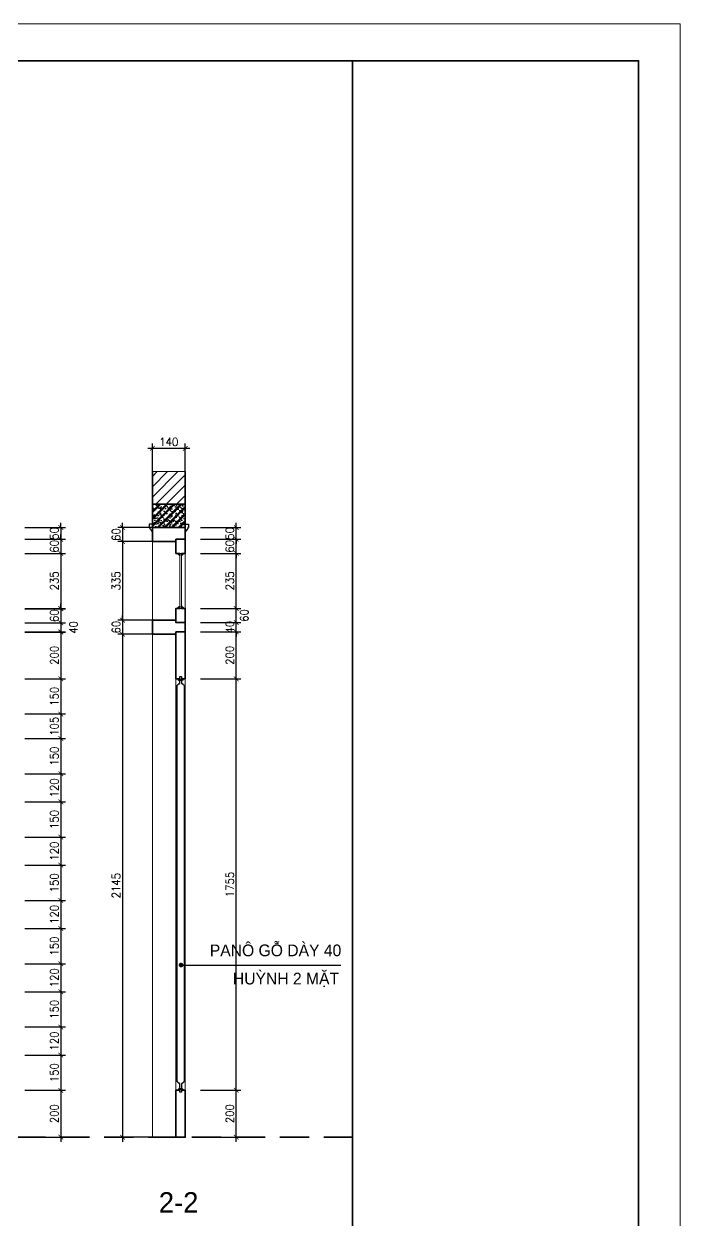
# Model space of a CAD drawing. Header units: millimetres. Extents: x -529782 to -142003, y -492574 to -273331.
# Drawn here: x -214028 to -211228, y -427389 to -422287 of the extents above; entities that cross this region are included whole.
import ezdxf
from ezdxf.enums import TextEntityAlignment as Align

# ---------------------------------------------------------------- set-up
doc = ezdxf.new("R2010")
doc.units = ezdxf.units.MM
doc.header["$LTSCALE"] = 500
doc.header["$MEASUREMENT"] = 0
doc.header["$PDMODE"] = 3
doc.linetypes.add('HIDDEN', pattern=[0.375, 0.25, -0.125])
doc.layers.get('0').update_dxf_attribs({"linetype": 'CONTINUOUS', "lineweight": 13})
doc.layers.get('Defpoints').update_dxf_attribs({"color": 255, "linetype": 'CONTINUOUS', "lineweight": 13})
for name, color, linetype, lineweight in [('1.cat 30', 30, 'CONTINUOUS', 35), ('2.thay 145', 145, 'CONTINUOUS', 18), ('3.manh 08', 8, 'CONTINUOUS', 9), ('9.text \xad white', 7, 'CONTINUOUS', 15), ('CA.dim 08', 251, 'CONTINUOUS', 13), ('cat', 4, 'CONTINUOUS', 35)]:
    doc.layers.add(name, color=color, linetype=linetype, lineweight=lineweight)
for name, color, linetype in [('catgo', 4, 'CONTINUOUS'), ('HACH', 250, 'CONTINUOUS'), ('HATCH', 150, 'CONTINUOUS')]:
    doc.layers.add(name, color=color, linetype=linetype)
doc.styles.add('CA.JSC1', font='')
doc.styles.get("Standard").update_dxf_attribs({"font": 'txt.shx', "width": 0.9})
doc.styles.get('CA.JSC1').set_extended_font_data('.VnAvantH')
doc.dimstyles.new('CA 20', dxfattribs={"dimscale": 0, "dimtxt": 35, "dimasz": 20, "dimexe": 20, "dimexo": 0, "dimgap": 10, "dimtad": 1, "dimdec": 0, "dimzin": 0, "dimdsep": 46, "dimtxsty": 'Standard', "dimblk": 'ARCHTICK', "dimcen": 0.09, "dimdle": 20, "dimclrd": 256, "dimclre": 256, "dimclrt": 7, "dimadec": 0, "dimazin": 0, "dimtfac": 1, "dimtdec": 0, "dimtix": 1, "dimtmove": 2, "dimatfit": 3, "dimldrblk": 'DOT', "dimfxl": 1, "dimtolj": 1, "dimtzin": 0, "dimarcsym": 0})

# ---------------------------------------------------------------- blocks, each defined once
blk = doc.blocks.new('khung co loan')
at = {"layer": '1.cat 30'}
blk.add_lwpolyline([(1158.3, -14553.5), (1158.3, -303.5), (20658.3, -303.5), (20658.3, -14553.5)], close=True, dxfattribs=at)
blk.add_lwpolyline([(18298.1, -303.5), (18298.1, -14553.5)], dxfattribs=at)
at = {"layer": '3.manh 08'}
blk.add_lwpolyline([(0, -14850), (21000, -14850), (21000, 0), (0, 0)], close=True, dxfattribs=at)
blk = doc.blocks.new('_ArchTick')
at = {"color": 1, "linetype": 'ByBlock', "const_width": 0.15}
blk.add_lwpolyline([(-0.5, -0.5), (0.5, 0.5)], dxfattribs=at)
blk = doc.blocks.new('*D1264')
at = {"layer": 'CA.dim 08', "lineweight": -2, "transparency": 16777216}
for p, q in [((-214023.1, -424435), (-213850.3, -424435)), ((-213870.3, -424435), (-213870.3, -424415)), ((-213870.3, -424435), (-213870.3, -424485)), ((-214023.1, -424485), (-213850.3, -424485)), ((-213870.3, -424485), (-213870.3, -424505))]:
    blk.add_line(p, q, dxfattribs=at)
at = {"layer": 'Defpoints', "color": 0, "transparency": 16777216}
for p in [(-214023.1, -424435), (-214023.1, -424485), (-213870.3, -424485)]:
    blk.add_point(p, dxfattribs=at)
at = {"layer": 'CA.dim 08', "lineweight": -2, "transparency": 16777216, "xscale": 20, "yscale": 20, "zscale": 20}
for p, rotation in [((-213870.3, -424435), 270), ((-213870.3, -424485), 90)]:
    blk.add_blockref('_ArchTick', p, dxfattribs=dict(at, rotation=rotation))
at = {"layer": 'CA.dim 08', "color": 7, "transparency": 16777216, "insert": (-213897.8, -424460), "char_height": 35, "attachment_point": 5, "rotation": 90}
blk.add_mtext('\\A1;50', dxfattribs=at)
blk = doc.blocks.new('_DOT')
at = {"color": 1, "linetype": 'ByBlock'}
blk.add_line((-0.5, 0), (-1, 0), dxfattribs=at)
at = {"color": 1, "linetype": 'ByBlock', "const_width": 0.5}
blk.add_lwpolyline([(-0.25, 0, 1), (0.25, 0, 1)], format="xyb", close=True, dxfattribs=at)
blk = doc.blocks.new('*D1265')
at = {"layer": 'CA.dim 08', "lineweight": -2, "transparency": 16777216}
for p, q in [((-214023.1, -424485), (-213850.3, -424485)), ((-213870.3, -424485), (-213870.3, -424465)), ((-213870.3, -424485), (-213870.3, -424545)), ((-214023.1, -424545), (-213850.3, -424545)), ((-213870.3, -424545), (-213870.3, -424565))]:
    blk.add_line(p, q, dxfattribs=at)
at = {"layer": 'Defpoints', "color": 0, "transparency": 16777216}
for p in [(-214023.1, -424485), (-214023.1, -424545), (-213870.3, -424545)]:
    blk.add_point(p, dxfattribs=at)
at = {"layer": 'CA.dim 08', "lineweight": -2, "transparency": 16777216, "xscale": 20, "yscale": 20, "zscale": 20}
for p, rotation in [((-213870.3, -424485), 270), ((-213870.3, -424545), 90)]:
    blk.add_blockref('_ArchTick', p, dxfattribs=dict(at, rotation=rotation))
at = {"layer": 'CA.dim 08', "color": 7, "transparency": 16777216, "insert": (-213897.8, -424515), "char_height": 35, "attachment_point": 5, "rotation": 90}
blk.add_mtext('\\A1;60', dxfattribs=at)
blk = doc.blocks.new('*D1266')
at = {"layer": 'CA.dim 08', "lineweight": -2, "transparency": 16777216}
for p, q in [((-214023.1, -424545), (-213850.3, -424545)), ((-213870.3, -424525), (-213870.3, -424800)), ((-214023.1, -424780), (-213850.3, -424780))]:
    blk.add_line(p, q, dxfattribs=at)
at = {"layer": 'Defpoints', "color": 0, "transparency": 16777216}
for p in [(-214023.1, -424545), (-214023.1, -424780), (-213870.3, -424780)]:
    blk.add_point(p, dxfattribs=at)
at = {"layer": 'CA.dim 08', "lineweight": -2, "transparency": 16777216, "xscale": 20, "yscale": 20, "zscale": 20}
for p, rotation in [((-213870.3, -424545), 90), ((-213870.3, -424780), 270)]:
    blk.add_blockref('_ArchTick', p, dxfattribs=dict(at, rotation=rotation))
at = {"layer": 'CA.dim 08', "color": 7, "transparency": 16777216, "insert": (-213897.8, -424662.5), "char_height": 35, "attachment_point": 5, "rotation": 90}
blk.add_mtext('\\A1;235', dxfattribs=at)
blk = doc.blocks.new('*D1267')
at = {"layer": 'CA.dim 08', "lineweight": -2, "transparency": 16777216}
for p, q in [((-214023.1, -424781), (-213850.3, -424781)), ((-213870.3, -424781), (-213870.3, -424761)), ((-213870.3, -424781), (-213870.3, -424841)), ((-214023.1, -424841), (-213850.3, -424841)), ((-213870.3, -424841), (-213870.3, -424861))]:
    blk.add_line(p, q, dxfattribs=at)
at = {"layer": 'Defpoints', "color": 0, "transparency": 16777216}
for p in [(-214023.1, -424781), (-214023.1, -424841), (-213870.3, -424841)]:
    blk.add_point(p, dxfattribs=at)
at = {"layer": 'CA.dim 08', "lineweight": -2, "transparency": 16777216, "xscale": 20, "yscale": 20, "zscale": 20}
for p, rotation in [((-213870.3, -424781), 270), ((-213870.3, -424841), 90)]:
    blk.add_blockref('_ArchTick', p, dxfattribs=dict(at, rotation=rotation))
at = {"layer": 'CA.dim 08', "color": 7, "transparency": 16777216, "insert": (-213897.8, -424811), "char_height": 35, "attachment_point": 5, "rotation": 90}
blk.add_mtext('\\A1;60', dxfattribs=at)
blk = doc.blocks.new('*D1268')
at = {"layer": 'CA.dim 08', "lineweight": -2, "transparency": 16777216}
for p, q in [((-214023.1, -424841), (-213850.3, -424841)), ((-213870.3, -424821), (-213870.3, -424901)), ((-214023.1, -424881), (-213850.3, -424881))]:
    blk.add_line(p, q, dxfattribs=at)
at = {"layer": 'Defpoints', "color": 0, "transparency": 16777216}
for p in [(-214023.1, -424841), (-214023.1, -424881), (-213870.3, -424881)]:
    blk.add_point(p, dxfattribs=at)
at = {"layer": 'CA.dim 08', "lineweight": -2, "transparency": 16777216, "xscale": 20, "yscale": 20, "zscale": 20}
for p, rotation in [((-213870.3, -424841), 90), ((-213870.3, -424881), 270)]:
    blk.add_blockref('_ArchTick', p, dxfattribs=dict(at, rotation=rotation))
at = {"layer": 'CA.dim 08', "color": 7, "transparency": 16777216, "insert": (-213815.9, -424861), "char_height": 35, "attachment_point": 5, "rotation": 90}
blk.add_mtext('\\A1;40', dxfattribs=at)
blk = doc.blocks.new('*D1269')
at = {"layer": 'CA.dim 08', "lineweight": -2, "transparency": 16777216}
for p, q in [((-214023.1, -424880), (-213850.3, -424880)), ((-213870.3, -424860), (-213870.3, -425100)), ((-214023.1, -425080), (-213850.3, -425080))]:
    blk.add_line(p, q, dxfattribs=at)
at = {"layer": 'Defpoints', "color": 0, "transparency": 16777216}
for p in [(-214023.1, -424880), (-214023.1, -425080), (-213870.3, -425080)]:
    blk.add_point(p, dxfattribs=at)
at = {"layer": 'CA.dim 08', "lineweight": -2, "transparency": 16777216, "xscale": 20, "yscale": 20, "zscale": 20}
for p, rotation in [((-213870.3, -424880), 90), ((-213870.3, -425080), 270)]:
    blk.add_blockref('_ArchTick', p, dxfattribs=dict(at, rotation=rotation))
at = {"layer": 'CA.dim 08', "color": 7, "transparency": 16777216, "insert": (-213897.8, -424980), "char_height": 35, "attachment_point": 5, "rotation": 90}
blk.add_mtext('\\A1;200', dxfattribs=at)
blk = doc.blocks.new('*D1270')
at = {"layer": 'CA.dim 08', "lineweight": -2, "transparency": 16777216}
for p, q in [((-214023.1, -425080), (-213850.3, -425080)), ((-213870.3, -425060), (-213870.3, -425250)), ((-214023.1, -425230), (-213850.3, -425230))]:
    blk.add_line(p, q, dxfattribs=at)
at = {"layer": 'Defpoints', "color": 0, "transparency": 16777216}
for p in [(-214023.1, -425080), (-214023.1, -425230), (-213870.3, -425230)]:
    blk.add_point(p, dxfattribs=at)
at = {"layer": 'CA.dim 08', "lineweight": -2, "transparency": 16777216, "xscale": 20, "yscale": 20, "zscale": 20}
for p, rotation in [((-213870.3, -425080), 90), ((-213870.3, -425230), 270)]:
    blk.add_blockref('_ArchTick', p, dxfattribs=dict(at, rotation=rotation))
at = {"layer": 'CA.dim 08', "color": 7, "transparency": 16777216, "insert": (-213897.8, -425155), "char_height": 35, "attachment_point": 5, "rotation": 90}
blk.add_mtext('\\A1;150', dxfattribs=at)
blk = doc.blocks.new('*D1271')
at = {"layer": 'CA.dim 08', "lineweight": -2, "transparency": 16777216}
for p, q in [((-214023.1, -425230), (-213850.3, -425230)), ((-213870.3, -425210), (-213870.3, -425355)), ((-214023.1, -425335), (-213850.3, -425335))]:
    blk.add_line(p, q, dxfattribs=at)
at = {"layer": 'Defpoints', "color": 0, "transparency": 16777216}
for p in [(-214023.1, -425230), (-214023.1, -425335), (-213870.3, -425335)]:
    blk.add_point(p, dxfattribs=at)
at = {"layer": 'CA.dim 08', "lineweight": -2, "transparency": 16777216, "xscale": 20, "yscale": 20, "zscale": 20}
for p, rotation in [((-213870.3, -425230), 90), ((-213870.3, -425335), 270)]:
    blk.add_blockref('_ArchTick', p, dxfattribs=dict(at, rotation=rotation))
at = {"layer": 'CA.dim 08', "color": 7, "transparency": 16777216, "insert": (-213897.8, -425282.5), "char_height": 35, "attachment_point": 5, "rotation": 90}
blk.add_mtext('\\A1;105', dxfattribs=at)
blk = doc.blocks.new('*D1272')
at = {"layer": 'CA.dim 08', "lineweight": -2, "transparency": 16777216}
for p, q in [((-214023.1, -425335), (-213850.3, -425335)), ((-213870.3, -425315), (-213870.3, -425505)), ((-214023.1, -425485), (-213850.3, -425485))]:
    blk.add_line(p, q, dxfattribs=at)
at = {"layer": 'Defpoints', "color": 0, "transparency": 16777216}
for p in [(-214023.1, -425335), (-214023.1, -425485), (-213870.3, -425485)]:
    blk.add_point(p, dxfattribs=at)
at = {"layer": 'CA.dim 08', "lineweight": -2, "transparency": 16777216, "xscale": 20, "yscale": 20, "zscale": 20}
for p, rotation in [((-213870.3, -425335), 90), ((-213870.3, -425485), 270)]:
    blk.add_blockref('_ArchTick', p, dxfattribs=dict(at, rotation=rotation))
at = {"layer": 'CA.dim 08', "color": 7, "transparency": 16777216, "insert": (-213897.8, -425410), "char_height": 35, "attachment_point": 5, "rotation": 90}
blk.add_mtext('\\A1;150', dxfattribs=at)
blk = doc.blocks.new('*D1273')
at = {"layer": 'CA.dim 08', "lineweight": -2, "transparency": 16777216}
for p, q in [((-214023.1, -425485), (-213850.3, -425485)), ((-213870.3, -425465), (-213870.3, -425625)), ((-214023.1, -425605), (-213850.3, -425605))]:
    blk.add_line(p, q, dxfattribs=at)
at = {"layer": 'Defpoints', "color": 0, "transparency": 16777216}
for p in [(-214023.1, -425485), (-214023.1, -425605), (-213870.3, -425605)]:
    blk.add_point(p, dxfattribs=at)
at = {"layer": 'CA.dim 08', "lineweight": -2, "transparency": 16777216, "xscale": 20, "yscale": 20, "zscale": 20}
for p, rotation in [((-213870.3, -425485), 90), ((-213870.3, -425605), 270)]:
    blk.add_blockref('_ArchTick', p, dxfattribs=dict(at, rotation=rotation))
at = {"layer": 'CA.dim 08', "color": 7, "transparency": 16777216, "insert": (-213897.8, -425545), "char_height": 35, "attachment_point": 5, "rotation": 90}
blk.add_mtext('\\A1;120', dxfattribs=at)
blk = doc.blocks.new('*D1274')
at = {"layer": 'CA.dim 08', "lineweight": -2, "transparency": 16777216}
for p, q in [((-214023.1, -425605), (-213850.3, -425605)), ((-213870.3, -425585), (-213870.3, -425775)), ((-214023.1, -425755), (-213850.3, -425755))]:
    blk.add_line(p, q, dxfattribs=at)
at = {"layer": 'Defpoints', "color": 0, "transparency": 16777216}
for p in [(-214023.1, -425605), (-214023.1, -425755), (-213870.3, -425755)]:
    blk.add_point(p, dxfattribs=at)
at = {"layer": 'CA.dim 08', "lineweight": -2, "transparency": 16777216, "xscale": 20, "yscale": 20, "zscale": 20}
for p, rotation in [((-213870.3, -425605), 90), ((-213870.3, -425755), 270)]:
    blk.add_blockref('_ArchTick', p, dxfattribs=dict(at, rotation=rotation))
at = {"layer": 'CA.dim 08', "color": 7, "transparency": 16777216, "insert": (-213897.8, -425680), "char_height": 35, "attachment_point": 5, "rotation": 90}
blk.add_mtext('\\A1;150', dxfattribs=at)
blk = doc.blocks.new('*D1275')
at = {"layer": 'CA.dim 08', "lineweight": -2, "transparency": 16777216}
for p, q in [((-214023.1, -425755), (-213850.3, -425755)), ((-213870.3, -425735), (-213870.3, -425895)), ((-214023.1, -425875), (-213850.3, -425875))]:
    blk.add_line(p, q, dxfattribs=at)
at = {"layer": 'Defpoints', "color": 0, "transparency": 16777216}
for p in [(-214023.1, -425755), (-214023.1, -425875), (-213870.3, -425875)]:
    blk.add_point(p, dxfattribs=at)
at = {"layer": 'CA.dim 08', "lineweight": -2, "transparency": 16777216, "xscale": 20, "yscale": 20, "zscale": 20}
for p, rotation in [((-213870.3, -425755), 90), ((-213870.3, -425875), 270)]:
    blk.add_blockref('_ArchTick', p, dxfattribs=dict(at, rotation=rotation))
at = {"layer": 'CA.dim 08', "color": 7, "transparency": 16777216, "insert": (-213897.8, -425815), "char_height": 35, "attachment_point": 5, "rotation": 90}
blk.add_mtext('\\A1;120', dxfattribs=at)
blk = doc.blocks.new('*D1276')
at = {"layer": 'CA.dim 08', "lineweight": -2, "transparency": 16777216}
for p, q in [((-213870.3, -425855), (-213870.3, -426045)), ((-214023.1, -425875), (-213850.3, -425875)), ((-214023.1, -426025), (-213850.3, -426025))]:
    blk.add_line(p, q, dxfattribs=at)
at = {"layer": 'Defpoints', "color": 0, "transparency": 16777216}
for p in [(-214023.1, -425875), (-214023.1, -426025), (-213870.3, -426025)]:
    blk.add_point(p, dxfattribs=at)
at = {"layer": 'CA.dim 08', "lineweight": -2, "transparency": 16777216, "xscale": 20, "yscale": 20, "zscale": 20}
for p, rotation in [((-213870.3, -425875), 90), ((-213870.3, -426025), 270)]:
    blk.add_blockref('_ArchTick', p, dxfattribs=dict(at, rotation=rotation))
at = {"layer": 'CA.dim 08', "color": 7, "transparency": 16777216, "insert": (-213897.8, -425950), "char_height": 35, "attachment_point": 5, "rotation": 90}
blk.add_mtext('\\A1;150', dxfattribs=at)
blk = doc.blocks.new('*D1277')
at = {"layer": 'CA.dim 08', "lineweight": -2, "transparency": 16777216}
for p, q in [((-213870.3, -426005), (-213870.3, -426165)), ((-214023.1, -426025), (-213850.3, -426025)), ((-214023.1, -426145), (-213850.3, -426145))]:
    blk.add_line(p, q, dxfattribs=at)
at = {"layer": 'Defpoints', "color": 0, "transparency": 16777216}
for p in [(-214023.1, -426025), (-214023.1, -426145), (-213870.3, -426145)]:
    blk.add_point(p, dxfattribs=at)
at = {"layer": 'CA.dim 08', "lineweight": -2, "transparency": 16777216, "xscale": 20, "yscale": 20, "zscale": 20}
for p, rotation in [((-213870.3, -426025), 90), ((-213870.3, -426145), 270)]:
    blk.add_blockref('_ArchTick', p, dxfattribs=dict(at, rotation=rotation))
at = {"layer": 'CA.dim 08', "color": 7, "transparency": 16777216, "insert": (-213897.8, -426085), "char_height": 35, "attachment_point": 5, "rotation": 90}
blk.add_mtext('\\A1;120', dxfattribs=at)
blk = doc.blocks.new('*D1278')
at = {"layer": 'CA.dim 08', "lineweight": -2, "transparency": 16777216}
for p, q in [((-213870.3, -426125), (-213870.3, -426315)), ((-214023.1, -426145), (-213850.3, -426145)), ((-214023.1, -426295), (-213850.3, -426295))]:
    blk.add_line(p, q, dxfattribs=at)
at = {"layer": 'Defpoints', "color": 0, "transparency": 16777216}
for p in [(-214023.1, -426145), (-214023.1, -426295), (-213870.3, -426295)]:
    blk.add_point(p, dxfattribs=at)
at = {"layer": 'CA.dim 08', "lineweight": -2, "transparency": 16777216, "xscale": 20, "yscale": 20, "zscale": 20}
for p, rotation in [((-213870.3, -426145), 90), ((-213870.3, -426295), 270)]:
    blk.add_blockref('_ArchTick', p, dxfattribs=dict(at, rotation=rotation))
at = {"layer": 'CA.dim 08', "color": 7, "transparency": 16777216, "insert": (-213897.8, -426220), "char_height": 35, "attachment_point": 5, "rotation": 90}
blk.add_mtext('\\A1;150', dxfattribs=at)
blk = doc.blocks.new('*D1279')
at = {"layer": 'CA.dim 08', "lineweight": -2, "transparency": 16777216}
for p, q in [((-213870.3, -426275), (-213870.3, -426435)), ((-214023.1, -426295), (-213850.3, -426295)), ((-214023.1, -426415), (-213850.3, -426415))]:
    blk.add_line(p, q, dxfattribs=at)
at = {"layer": 'Defpoints', "color": 0, "transparency": 16777216}
for p in [(-214023.1, -426295), (-214023.1, -426415), (-213870.3, -426415)]:
    blk.add_point(p, dxfattribs=at)
at = {"layer": 'CA.dim 08', "lineweight": -2, "transparency": 16777216, "xscale": 20, "yscale": 20, "zscale": 20}
for p, rotation in [((-213870.3, -426295), 90), ((-213870.3, -426415), 270)]:
    blk.add_blockref('_ArchTick', p, dxfattribs=dict(at, rotation=rotation))
at = {"layer": 'CA.dim 08', "color": 7, "transparency": 16777216, "insert": (-213897.8, -426355), "char_height": 35, "attachment_point": 5, "rotation": 90}
blk.add_mtext('\\A1;120', dxfattribs=at)
blk = doc.blocks.new('*D1280')
at = {"layer": 'CA.dim 08', "lineweight": -2, "transparency": 16777216}
for p, q in [((-214023.1, -426415), (-213850.3, -426415)), ((-213870.3, -426395), (-213870.3, -426585)), ((-214023.1, -426565), (-213850.3, -426565))]:
    blk.add_line(p, q, dxfattribs=at)
at = {"layer": 'Defpoints', "color": 0, "transparency": 16777216}
for p in [(-214023.1, -426415), (-214023.1, -426565), (-213870.3, -426565)]:
    blk.add_point(p, dxfattribs=at)
at = {"layer": 'CA.dim 08', "lineweight": -2, "transparency": 16777216, "xscale": 20, "yscale": 20, "zscale": 20}
for p, rotation in [((-213870.3, -426415), 90), ((-213870.3, -426565), 270)]:
    blk.add_blockref('_ArchTick', p, dxfattribs=dict(at, rotation=rotation))
at = {"layer": 'CA.dim 08', "color": 7, "transparency": 16777216, "insert": (-213897.8, -426490), "char_height": 35, "attachment_point": 5, "rotation": 90}
blk.add_mtext('\\A1;150', dxfattribs=at)
blk = doc.blocks.new('*D1281')
at = {"layer": 'CA.dim 08', "lineweight": -2, "transparency": 16777216}
for p, q in [((-214023.1, -426565), (-213850.3, -426565)), ((-213870.3, -426545), (-213870.3, -426705)), ((-214023.1, -426685), (-213850.3, -426685))]:
    blk.add_line(p, q, dxfattribs=at)
at = {"layer": 'Defpoints', "color": 0, "transparency": 16777216}
for p in [(-214023.1, -426565), (-214023.1, -426685), (-213870.3, -426685)]:
    blk.add_point(p, dxfattribs=at)
at = {"layer": 'CA.dim 08', "lineweight": -2, "transparency": 16777216, "xscale": 20, "yscale": 20, "zscale": 20}
for p, rotation in [((-213870.3, -426565), 90), ((-213870.3, -426685), 270)]:
    blk.add_blockref('_ArchTick', p, dxfattribs=dict(at, rotation=rotation))
at = {"layer": 'CA.dim 08', "color": 7, "transparency": 16777216, "insert": (-213897.8, -426625), "char_height": 35, "attachment_point": 5, "rotation": 90}
blk.add_mtext('\\A1;120', dxfattribs=at)
blk = doc.blocks.new('*D1282')
at = {"layer": 'CA.dim 08', "lineweight": -2, "transparency": 16777216}
for p, q in [((-214023.1, -426685), (-213850.3, -426685)), ((-213870.3, -426665), (-213870.3, -426855)), ((-214023.1, -426835), (-213850.3, -426835))]:
    blk.add_line(p, q, dxfattribs=at)
at = {"layer": 'Defpoints', "color": 0, "transparency": 16777216}
for p in [(-214023.1, -426685), (-214023.1, -426835), (-213870.3, -426835)]:
    blk.add_point(p, dxfattribs=at)
at = {"layer": 'CA.dim 08', "lineweight": -2, "transparency": 16777216, "xscale": 20, "yscale": 20, "zscale": 20}
for p, rotation in [((-213870.3, -426685), 90), ((-213870.3, -426835), 270)]:
    blk.add_blockref('_ArchTick', p, dxfattribs=dict(at, rotation=rotation))
at = {"layer": 'CA.dim 08', "color": 7, "transparency": 16777216, "insert": (-213897.8, -426760), "char_height": 35, "attachment_point": 5, "rotation": 90}
blk.add_mtext('\\A1;150', dxfattribs=at)
blk = doc.blocks.new('*D1283')
at = {"layer": 'CA.dim 08', "lineweight": -2, "transparency": 16777216}
for p, q in [((-214023.1, -426835), (-213850.3, -426835)), ((-213870.3, -426815), (-213870.3, -427055)), ((-214023.1, -427035), (-213850.3, -427035))]:
    blk.add_line(p, q, dxfattribs=at)
at = {"layer": 'Defpoints', "color": 0, "transparency": 16777216}
for p in [(-214023.1, -426835), (-214023.1, -427035), (-213870.3, -427035)]:
    blk.add_point(p, dxfattribs=at)
at = {"layer": 'CA.dim 08', "lineweight": -2, "transparency": 16777216, "xscale": 20, "yscale": 20, "zscale": 20}
for p, rotation in [((-213870.3, -426835), 90), ((-213870.3, -427035), 270)]:
    blk.add_blockref('_ArchTick', p, dxfattribs=dict(at, rotation=rotation))
at = {"layer": 'CA.dim 08', "color": 7, "transparency": 16777216, "insert": (-213897.8, -426935), "char_height": 35, "attachment_point": 5, "rotation": 90}
blk.add_mtext('\\A1;200', dxfattribs=at)
blk = doc.blocks.new('*D1290')
at = {"layer": 'CA.dim 08', "lineweight": -2, "transparency": 16777216}
for p, q in [((-213436.2, -424435), (-213626.7, -424435)), ((-213606.7, -424435), (-213606.7, -424415)), ((-213606.7, -424435), (-213606.7, -424495)), ((-213436.2, -424495), (-213626.7, -424495)), ((-213606.7, -424495), (-213606.7, -424515))]:
    blk.add_line(p, q, dxfattribs=at)
at = {"layer": 'Defpoints', "color": 0, "transparency": 16777216}
for p in [(-213436.2, -424435), (-213606.7, -424495), (-213436.2, -424495)]:
    blk.add_point(p, dxfattribs=at)
at = {"layer": 'CA.dim 08', "lineweight": -2, "transparency": 16777216, "xscale": 20, "yscale": 20, "zscale": 20}
for p, rotation in [((-213606.7, -424435), 270), ((-213606.7, -424495), 90)]:
    blk.add_blockref('_ArchTick', p, dxfattribs=dict(at, rotation=rotation))
at = {"layer": 'CA.dim 08', "color": 7, "transparency": 16777216, "insert": (-213634.2, -424465), "char_height": 35, "attachment_point": 5, "rotation": 90}
blk.add_mtext('\\A1;60', dxfattribs=at)
blk = doc.blocks.new('*D1291')
at = {"layer": 'CA.dim 08', "lineweight": -2, "transparency": 16777216}
for p, q in [((-213606.7, -424475), (-213606.7, -424850)), ((-213436.2, -424495), (-213626.7, -424495)), ((-213429, -424830), (-213626.7, -424830))]:
    blk.add_line(p, q, dxfattribs=at)
at = {"layer": 'Defpoints', "color": 0, "transparency": 16777216}
for p in [(-213436.2, -424495), (-213606.7, -424830), (-213429, -424830)]:
    blk.add_point(p, dxfattribs=at)
at = {"layer": 'CA.dim 08', "lineweight": -2, "transparency": 16777216, "xscale": 20, "yscale": 20, "zscale": 20}
for p, rotation in [((-213606.7, -424495), 90), ((-213606.7, -424830), 270)]:
    blk.add_blockref('_ArchTick', p, dxfattribs=dict(at, rotation=rotation))
at = {"layer": 'CA.dim 08', "color": 7, "transparency": 16777216, "insert": (-213634.2, -424662.5), "char_height": 35, "attachment_point": 5, "rotation": 90}
blk.add_mtext('\\A1;335', dxfattribs=at)
blk = doc.blocks.new('*D1292')
at = {"layer": 'CA.dim 08', "lineweight": -2, "transparency": 16777216}
for p, q in [((-213429, -424830), (-213626.7, -424830)), ((-213606.7, -424830), (-213606.7, -424810)), ((-213606.7, -424830), (-213606.7, -424890)), ((-213429, -424890), (-213626.7, -424890)), ((-213606.7, -424890), (-213606.7, -424910))]:
    blk.add_line(p, q, dxfattribs=at)
at = {"layer": 'Defpoints', "color": 0, "transparency": 16777216}
for p in [(-213429, -424830), (-213606.7, -424890), (-213429, -424890)]:
    blk.add_point(p, dxfattribs=at)
at = {"layer": 'CA.dim 08', "lineweight": -2, "transparency": 16777216, "xscale": 20, "yscale": 20, "zscale": 20}
for p, rotation in [((-213606.7, -424830), 270), ((-213606.7, -424890), 90)]:
    blk.add_blockref('_ArchTick', p, dxfattribs=dict(at, rotation=rotation))
at = {"layer": 'CA.dim 08', "color": 7, "transparency": 16777216, "insert": (-213634.2, -424860), "char_height": 35, "attachment_point": 5, "rotation": 90}
blk.add_mtext('\\A1;60', dxfattribs=at)
blk = doc.blocks.new('*D1293')
at = {"layer": 'CA.dim 08', "lineweight": -2, "transparency": 16777216}
for p, q in [((-213429, -424890), (-213626.7, -424890)), ((-213606.7, -424870), (-213606.7, -427055)), ((-213429, -427035), (-213626.7, -427035))]:
    blk.add_line(p, q, dxfattribs=at)
at = {"layer": 'Defpoints', "color": 0, "transparency": 16777216}
for p in [(-213429, -424890), (-213606.7, -427035), (-213429, -427035)]:
    blk.add_point(p, dxfattribs=at)
at = {"layer": 'CA.dim 08', "lineweight": -2, "transparency": 16777216, "xscale": 20, "yscale": 20, "zscale": 20}
for p, rotation in [((-213606.7, -424890), 90), ((-213606.7, -427035), 270)]:
    blk.add_blockref('_ArchTick', p, dxfattribs=dict(at, rotation=rotation))
at = {"layer": 'CA.dim 08', "color": 7, "transparency": 16777216, "insert": (-213634.2, -425962.5), "char_height": 35, "attachment_point": 5, "rotation": 90}
blk.add_mtext('\\A1;2145', dxfattribs=at)
blk = doc.blocks.new('*D1294')
at = {"layer": 'CA.dim 08', "lineweight": -2, "transparency": 16777216}
for p, q in [((-213274.4, -426835), (-213101.6, -426835)), ((-213121.6, -427055), (-213121.6, -426815)), ((-213274.4, -427035), (-213101.6, -427035))]:
    blk.add_line(p, q, dxfattribs=at)
at = {"layer": 'Defpoints', "color": 0, "transparency": 16777216}
for p in [(-213274.4, -426835), (-213121.6, -426835), (-213274.4, -427035)]:
    blk.add_point(p, dxfattribs=at)
at = {"layer": 'CA.dim 08', "lineweight": -2, "transparency": 16777216, "xscale": 20, "yscale": 20, "zscale": 20}
for p, rotation in [((-213121.6, -426835), 90), ((-213121.6, -427035), 270)]:
    blk.add_blockref('_ArchTick', p, dxfattribs=dict(at, rotation=rotation))
at = {"layer": 'CA.dim 08', "color": 7, "transparency": 16777216, "insert": (-213149.1, -426935), "char_height": 35, "attachment_point": 5, "rotation": 90}
blk.add_mtext('\\A1;200', dxfattribs=at)
blk = doc.blocks.new('*D1295')
at = {"layer": 'CA.dim 08', "lineweight": -2, "transparency": 16777216}
for p, q in [((-213274.4, -425080), (-213101.6, -425080)), ((-213121.6, -426855), (-213121.6, -425060)), ((-213274.4, -426835), (-213101.6, -426835))]:
    blk.add_line(p, q, dxfattribs=at)
at = {"layer": 'Defpoints', "color": 0, "transparency": 16777216}
for p in [(-213274.4, -425080), (-213121.6, -425080), (-213274.4, -426835)]:
    blk.add_point(p, dxfattribs=at)
at = {"layer": 'CA.dim 08', "lineweight": -2, "transparency": 16777216, "xscale": 20, "yscale": 20, "zscale": 20}
for p, rotation in [((-213121.6, -425080), 90), ((-213121.6, -426835), 270)]:
    blk.add_blockref('_ArchTick', p, dxfattribs=dict(at, rotation=rotation))
at = {"layer": 'CA.dim 08', "color": 7, "transparency": 16777216, "insert": (-213149.1, -425957.5), "char_height": 35, "attachment_point": 5, "rotation": 90}
blk.add_mtext('\\A1;1755', dxfattribs=at)
blk = doc.blocks.new('*D1296')
at = {"layer": 'CA.dim 08', "lineweight": -2, "transparency": 16777216}
for p, q in [((-213274.4, -424880), (-213101.6, -424880)), ((-213121.6, -425100), (-213121.6, -424860)), ((-213274.4, -425080), (-213101.6, -425080))]:
    blk.add_line(p, q, dxfattribs=at)
at = {"layer": 'Defpoints', "color": 0, "transparency": 16777216}
for p in [(-213274.4, -424880), (-213121.6, -424880), (-213274.4, -425080)]:
    blk.add_point(p, dxfattribs=at)
at = {"layer": 'CA.dim 08', "lineweight": -2, "transparency": 16777216, "xscale": 20, "yscale": 20, "zscale": 20}
for p, rotation in [((-213121.6, -424880), 90), ((-213121.6, -425080), 270)]:
    blk.add_blockref('_ArchTick', p, dxfattribs=dict(at, rotation=rotation))
at = {"layer": 'CA.dim 08', "color": 7, "transparency": 16777216, "insert": (-213149.1, -424980), "char_height": 35, "attachment_point": 5, "rotation": 90}
blk.add_mtext('\\A1;200', dxfattribs=at)
blk = doc.blocks.new('*D1297')
at = {"layer": 'CA.dim 08', "lineweight": -2, "transparency": 16777216}
for p, q in [((-213274.4, -424840), (-213101.6, -424840)), ((-213121.6, -424840), (-213121.6, -424820)), ((-213121.6, -424880), (-213121.6, -424840)), ((-213274.4, -424880), (-213101.6, -424880)), ((-213121.6, -424880), (-213121.6, -424900))]:
    blk.add_line(p, q, dxfattribs=at)
at = {"layer": 'Defpoints', "color": 0, "transparency": 16777216}
for p in [(-213274.4, -424840), (-213121.6, -424840), (-213274.4, -424880)]:
    blk.add_point(p, dxfattribs=at)
at = {"layer": 'CA.dim 08', "lineweight": -2, "transparency": 16777216, "xscale": 20, "yscale": 20, "zscale": 20}
for p, rotation in [((-213121.6, -424840), 270), ((-213121.6, -424880), 90)]:
    blk.add_blockref('_ArchTick', p, dxfattribs=dict(at, rotation=rotation))
at = {"layer": 'CA.dim 08', "color": 7, "transparency": 16777216, "insert": (-213149.1, -424860), "char_height": 35, "attachment_point": 5, "rotation": 90}
blk.add_mtext('\\A1;40', dxfattribs=at)
blk = doc.blocks.new('*D1298')
at = {"layer": 'CA.dim 08', "lineweight": -2, "transparency": 16777216}
for p, q in [((-213274.4, -424780), (-213101.6, -424780)), ((-213121.6, -424860), (-213121.6, -424760)), ((-213274.4, -424840), (-213101.6, -424840))]:
    blk.add_line(p, q, dxfattribs=at)
at = {"layer": 'Defpoints', "color": 0, "transparency": 16777216}
for p in [(-213274.4, -424780), (-213121.6, -424780), (-213274.4, -424840)]:
    blk.add_point(p, dxfattribs=at)
at = {"layer": 'CA.dim 08', "lineweight": -2, "transparency": 16777216, "xscale": 20, "yscale": 20, "zscale": 20}
for p, rotation in [((-213121.6, -424780), 90), ((-213121.6, -424840), 270)]:
    blk.add_blockref('_ArchTick', p, dxfattribs=dict(at, rotation=rotation))
at = {"layer": 'CA.dim 08', "color": 7, "transparency": 16777216, "insert": (-213087.2, -424810), "char_height": 35, "attachment_point": 5, "rotation": 90}
blk.add_mtext('\\A1;60', dxfattribs=at)
blk = doc.blocks.new('*D1299')
at = {"layer": 'CA.dim 08', "lineweight": -2, "transparency": 16777216}
for p, q in [((-213274.4, -424545), (-213101.6, -424545)), ((-213121.6, -424800), (-213121.6, -424525)), ((-213274.4, -424780), (-213101.6, -424780))]:
    blk.add_line(p, q, dxfattribs=at)
at = {"layer": 'Defpoints', "color": 0, "transparency": 16777216}
for p in [(-213274.4, -424545), (-213121.6, -424545), (-213274.4, -424780)]:
    blk.add_point(p, dxfattribs=at)
at = {"layer": 'CA.dim 08', "lineweight": -2, "transparency": 16777216, "xscale": 20, "yscale": 20, "zscale": 20}
for p, rotation in [((-213121.6, -424545), 90), ((-213121.6, -424780), 270)]:
    blk.add_blockref('_ArchTick', p, dxfattribs=dict(at, rotation=rotation))
at = {"layer": 'CA.dim 08', "color": 7, "transparency": 16777216, "insert": (-213149.1, -424662.5), "char_height": 35, "attachment_point": 5, "rotation": 90}
blk.add_mtext('\\A1;235', dxfattribs=at)
blk = doc.blocks.new('*D1300')
at = {"layer": 'CA.dim 08', "lineweight": -2, "transparency": 16777216}
for p, q in [((-213274.4, -424485), (-213101.6, -424485)), ((-213121.6, -424485), (-213121.6, -424465)), ((-213121.6, -424545), (-213121.6, -424485)), ((-213274.4, -424545), (-213101.6, -424545)), ((-213121.6, -424545), (-213121.6, -424565))]:
    blk.add_line(p, q, dxfattribs=at)
at = {"layer": 'Defpoints', "color": 0, "transparency": 16777216}
for p in [(-213274.4, -424485), (-213121.6, -424485), (-213274.4, -424545)]:
    blk.add_point(p, dxfattribs=at)
at = {"layer": 'CA.dim 08', "lineweight": -2, "transparency": 16777216, "xscale": 20, "yscale": 20, "zscale": 20}
for p, rotation in [((-213121.6, -424485), 270), ((-213121.6, -424545), 90)]:
    blk.add_blockref('_ArchTick', p, dxfattribs=dict(at, rotation=rotation))
at = {"layer": 'CA.dim 08', "color": 7, "transparency": 16777216, "insert": (-213149.1, -424515), "char_height": 35, "attachment_point": 5, "rotation": 90}
blk.add_mtext('\\A1;60', dxfattribs=at)
blk = doc.blocks.new('*D1301')
at = {"layer": 'CA.dim 08', "lineweight": -2, "transparency": 16777216}
for p, q in [((-213274.4, -424435), (-213101.6, -424435)), ((-213121.6, -424435), (-213121.6, -424415)), ((-213121.6, -424485), (-213121.6, -424435)), ((-213274.4, -424485), (-213101.6, -424485)), ((-213121.6, -424485), (-213121.6, -424505))]:
    blk.add_line(p, q, dxfattribs=at)
at = {"layer": 'Defpoints', "color": 0, "transparency": 16777216}
for p in [(-213274.4, -424435), (-213121.6, -424435), (-213274.4, -424485)]:
    blk.add_point(p, dxfattribs=at)
at = {"layer": 'CA.dim 08', "lineweight": -2, "transparency": 16777216, "xscale": 20, "yscale": 20, "zscale": 20}
for p, rotation in [((-213121.6, -424435), 270), ((-213121.6, -424485), 90)]:
    blk.add_blockref('_ArchTick', p, dxfattribs=dict(at, rotation=rotation))
at = {"layer": 'CA.dim 08', "color": 7, "transparency": 16777216, "insert": (-213149.1, -424460), "char_height": 35, "attachment_point": 5, "rotation": 90}
blk.add_mtext('\\A1;50', dxfattribs=at)
blk = doc.blocks.new('*D1314')
at = {"layer": 'CA.dim 08', "lineweight": -2, "transparency": 16777216}
for p, q in [((-213479, -424196.4), (-213479, -424077.1)), ((-213339, -424196.4), (-213339, -424077.1)), ((-213499, -424097.1), (-213319, -424097.1))]:
    blk.add_line(p, q, dxfattribs=at)
at = {"layer": 'Defpoints', "color": 0, "transparency": 16777216}
for p in [(-213339, -424097.1), (-213479, -424196.4), (-213339, -424196.4)]:
    blk.add_point(p, dxfattribs=at)
at = {"layer": 'CA.dim 08', "lineweight": -2, "transparency": 16777216, "xscale": 20, "yscale": 20, "zscale": 20, "rotation": 180}
blk.add_blockref('_ArchTick', (-213479, -424097.1), dxfattribs=at)
at = {"layer": 'CA.dim 08', "lineweight": -2, "transparency": 16777216, "xscale": 20, "yscale": 20, "zscale": 20}
blk.add_blockref('_ArchTick', (-213339, -424097.1), dxfattribs=at)
at = {"layer": 'CA.dim 08', "color": 7, "transparency": 16777216, "insert": (-213409, -424069.6), "char_height": 35, "attachment_point": 5}
blk.add_mtext('\\A1;140', dxfattribs=at)

msp = doc.modelspace()

# ---------------------------------------------------------------- hatches: boundary and pattern name
at = {"layer": 'HACH'}
h = msp.add_hatch(dxfattribs=at)
h.set_pattern_fill('ANSI31', color=256, scale=250, style=0)
h.set_pattern_definition([(45, (-15549.51, 12493.73), (-22.097087, 22.097087), [])])
h.paths.add_polyline_path([(-214093.1, -424335), (-214093.1, -424196.4), (-214233.1, -424196.4), (-214233.1, -424335)])
h.paths.add_polyline_path([(-213339, -424335), (-213339, -424196.4), (-213479, -424196.4), (-213479, -424335)])
h = msp.add_hatch(dxfattribs=at)
h.set_pattern_fill('CHAU-01', color=256, scale=5, style=0, pattern_type=2)
h.set_pattern_definition([(50, (-15903.164, 11096.715), (35.8630091, -3.1376067), [3.75, -41.25]), (355, (-15903.164, 11096.715), (-6.9375667, 37.6096067), [3, -33]), (100.4514, (-15900.175, 11096.453), (28.925469, 34.471977), [3.1870095, -35.0571056]), (46.1842, (-15903.164, 11106.715), (53.3620524, -8.2759507), [5.625, -61.875]), (96.6356, (-15898.717, 11106.025), (46.733135, 48.7058935), [4.7805144, -52.58565]), (351.1842, (-15903.164, 11106.715), (46.733097, 48.70593), [4.5, -49.5]), (21, (-15898.164, 11104.215), (29.8453526, -20.1309445), [3.75, -41.25]), (326, (-15898.164, 11104.215), (12.1657666, 36.2575023), [3, -33]), (71.4514, (-15895.677, 11102.537), (42.0111314, 16.1265248), [3.1870095, -35.0571056]), (37.5, (-15903.164, 11096.715), (0.60799277, 16.6446927), [0, -32.6, 0, -33.5, 0, -33.125]), (7.5, (-15903.164, 11096.715), (13.1534769, 19.7205856), [0, -19.1, 0, -31.85, 0, -12.625]), (327.5, (-15914.314, 11096.715), (26.6911218, -1.1277436), [0, -12.5, 0, -39, 0, -51.75]), (317.5, (-15919.314, 11096.715), (29.1593085, 5.0052491), [0, -16.25, 0, -25.9, 0, -36.75]), (45, (-15903.164, 11096.715), (-15.0260191, 15.0260191), []), (45, (-15903.164, 11102.84), (-15.0260191, 15.0260191), [])])
h.paths.add_polyline_path([(-213339, -424435), (-213339, -424420), (-213339, -424335), (-213479, -424335), (-213479, -424435)])

# ---------------------------------------------------------------- linework, layer by layer
at = {"layer": '1.cat 30', "ltscale": 4}
for p, q in [((-213479, -424196.4), (-213479, -424435)), ((-213339, -424196.4), (-213339, -424435)), ((-213479, -424335), (-213339, -424335)), ((-213479, -424435), (-213339, -424435)), ((-213479, -424435), (-213339, -424435)), ((-213479, -424435), (-213339, -424435)), ((-213479, -424495), (-213479, -424435)), ((-213339, -424435), (-213339, -424485)), ((-213339, -424485), (-213379, -424485)), ((-213379, -424485), (-213379, -424495)), ((-213339, -424485), (-213379, -424485)), ((-213379, -424485), (-213379, -424495)), ((-213379, -424495), (-213479, -424495)), ((-213379, -424830), (-213479, -424830)), ((-213479, -424830), (-213479, -424890)), ((-213379, -424840), (-213379, -424831)), ((-213379, -424840), (-213379, -424831)), ((-213339, -424840), (-213379, -424840)), ((-213339, -424840), (-213379, -424840)), ((-213339, -424840), (-213379, -424840)), ((-213339, -424890), (-213339, -424842)), ((-213479, -424890), (-213379, -424890)), ((-213479, -424890), (-213379, -424890)), ((-213339, -424880), (-213379, -424880)), ((-213339, -424880), (-213379, -424880)), ((-213379, -424880), (-213379, -424889)), ((-213339, -424880), (-213379, -424880)), ((-213379, -424880), (-213379, -424889))]:
    msp.add_line(p, q, dxfattribs=at)
for points in [[(-213362.1, -424545), (-213379, -424545), (-213379, -424485), (-213339, -424485), (-213339, -424545), (-213354.9, -424545)], [(-213362.1, -424780), (-213379, -424780), (-213379, -424840), (-213339, -424840), (-213339, -424780), (-213354.9, -424780)], [(-213362.1, -425080), (-213379, -425080), (-213379, -424880), (-213339, -424880), (-213339, -425080), (-213354.9, -425080)], [(-213362.1, -426835), (-213379, -426835), (-213379, -427035), (-213339, -427035), (-213339, -426835), (-213354.9, -426835)]]:
    msp.add_lwpolyline(points, dxfattribs=at)
at = {"layer": 'CA.dim 08'}
for p, q in [((-213479, -424196.4), (-213339, -424196.4)), ((-213339, -424435), (-213339, -427035)), ((-213479, -424495), (-213479, -427035)), ((-213379, -425080), (-213379, -426835))]:
    msp.add_line(p, q, dxfattribs=at)
msp.add_lwpolyline([(-213354.9, -424545), (-213362.1, -424545), (-213362.1, -424780), (-213354.9, -424780)], close=True, dxfattribs=at)
at = {"layer": 'cat', "linetype": 'HIDDEN'}
msp.add_line((-217060.4, -427035), (-212625.7, -427035), dxfattribs=at)
at = {"layer": 'catgo', "ltscale": 4}
msp.add_lwpolyline([(-213362.1, -426805.4), (-213366.9, -426805.4), (-213366.9, -426804.1, -0.394181), (-213372.4, -426797.8), (-213374, -426797.8), (-213374, -425107.9), (-213372.4, -425107.9, -0.394181), (-213366.9, -425101.7), (-213366.9, -425100.3), (-213362.1, -425100.3), (-213362.1, -425070.6), (-213355.8, -425070.6), (-213355.8, -425100.3), (-213351.1, -425100.3), (-213351.1, -425101.7, -0.394181), (-213345.5, -425107.9), (-213344, -425107.9), (-213344, -426797.8), (-213345.5, -426797.8, -0.394181), (-213351.1, -426804.1), (-213351.1, -426805.4), (-213355.8, -426805.4), (-213355.8, -426843.7), (-213362.1, -426843.7), (-213362.1, -426805.4)], format="xyb", dxfattribs=at)
at = {"layer": 'HACH', "ltscale": 4}
for points in [[(-213493.5, -424433.3, 0.349725), (-213490.8, -424435.3), (-213490.2, -424435.3), (-213490.2, -424439.8, -0.408145), (-213486.5, -424445.1), (-213483.6, -424445.1), (-213483.6, -424449, 0.414214), (-213482.6, -424450), (-213479, -424450), (-213479, -424420), (-213493.5, -424420)], [(-213324.6, -424433.3, -0.349725), (-213327.3, -424435.3), (-213327.9, -424435.3), (-213327.9, -424439.8, 0.408145), (-213331.6, -424445.1), (-213334.4, -424445.1), (-213334.4, -424449, -0.414214), (-213335.4, -424450), (-213339, -424450), (-213339, -424420), (-213324.6, -424420)]]:
    msp.add_lwpolyline(points, format="xyb", close=True, dxfattribs=at)
at = {"layer": 'HATCH', "ltscale": 4}
for points in [[(-213362.1, -424545), (-213371.7, -424545), (-213371.7, -424546.9), (-213370.1, -424546.9, 0.386896), (-213364.5, -424551.7), (-213364.5, -424552.8), (-213363.6, -424552.8), (-213363.6, -424554.1), (-213362.1, -424554.1), (-213362.1, -424545)], [(-213355, -424545), (-213345.4, -424545), (-213345.4, -424546.9), (-213347, -424546.9, -0.386896), (-213352.6, -424551.7), (-213352.6, -424552.8), (-213353.5, -424552.8), (-213353.5, -424554.1), (-213355, -424554.1), (-213355, -424545)], [(-213362.1, -424780), (-213371.7, -424780), (-213371.7, -424778.2), (-213370.1, -424778.2, -0.386896), (-213364.5, -424773.3), (-213364.5, -424772.2), (-213363.6, -424772.2), (-213363.6, -424770.9), (-213362.1, -424770.9), (-213362.1, -424780)], [(-213355, -424780), (-213345.4, -424780), (-213345.4, -424778.2), (-213347, -424778.2, 0.386896), (-213352.6, -424773.3), (-213352.6, -424772.2), (-213353.5, -424772.2), (-213353.5, -424770.9), (-213355, -424770.9), (-213355, -424780)], [(-213362.1, -425080), (-213371.7, -425080), (-213371.7, -425081.9), (-213370.1, -425081.9, 0.386896), (-213364.5, -425086.7), (-213364.5, -425087.8), (-213363.6, -425087.8), (-213363.6, -425089.1), (-213362.1, -425089.1), (-213362.1, -425080)], [(-213355.9, -425080), (-213346.3, -425080), (-213346.3, -425081.9), (-213347.9, -425081.9, -0.386896), (-213353.5, -425086.7), (-213353.5, -425087.8), (-213354.4, -425087.8), (-213354.4, -425089.1), (-213355.9, -425089.1), (-213355.9, -425080)], [(-213362.1, -426835), (-213371.7, -426835), (-213371.7, -426833.2), (-213370.1, -426833.2, -0.386896), (-213364.5, -426828.3), (-213364.5, -426827.2), (-213363.6, -426827.2), (-213363.6, -426825.9), (-213362.1, -426825.9), (-213362.1, -426835)], [(-213355.9, -426835), (-213346.3, -426835), (-213346.3, -426833.2), (-213347.9, -426833.2, 0.386896), (-213353.5, -426828.3), (-213353.5, -426827.2), (-213354.4, -426827.2), (-213354.4, -426825.9), (-213355.9, -426825.9), (-213355.9, -426835)]]:
    msp.add_lwpolyline(points, format="xyb", dxfattribs=at)

# ---------------------------------------------------------------- block references
at = {"layer": '2.thay 145', "xscale": 0.5174686212558299, "yscale": 0.5174686212558299, "zscale": 0.5174686212558299}
msp.add_blockref('khung co loan', (-222094.4, -422287.1), dxfattribs=at)

# ---------------------------------------------------------------- texts
at = {"layer": '9.text \xad white', "style": 'CA.JSC1'}
for s, p in [('pan« gç dµy 40', (-212673.3, -426263.3)), ('huúnh 2 mÆt', (-212682.7, -426383.6))]:
    msp.add_text(s, height=50, dxfattribs=at).set_placement(p, align=Align.RIGHT)
msp.add_text('2-2', height=87.5, dxfattribs=at).set_placement((-213452, -427357.1))

# ---------------------------------------------------------------- dimensions: what is measured, and where the dimension line sits
at = {"layer": 'CA.dim 08'}
dim = msp.add_linear_dim(base=(-213339, -424097.1), p1=(-213479, -424196.4), p2=(-213339, -424196.4), dimstyle='CA 20', override={"dimscale": 1}, dxfattribs=at)
dim.commit()
dim.dimension.update_dxf_attribs({"geometry": '*D1314', "text_midpoint": (-213409, -424069.6)})
for base, p1, p2, picture, middle in [((-213870.3, -424485), (-214023.1, -424435), (-214023.1, -424485), '*D1264', (-213897.8, -424460)), ((-213606.7, -424495), (-213436.2, -424435), (-213436.2, -424495), '*D1290', (-213634.2, -424465)), ((-213121.6, -424435), (-213274.4, -424485), (-213274.4, -424435), '*D1301', (-213149.1, -424460)), ((-213870.3, -424545), (-214023.1, -424485), (-214023.1, -424545), '*D1265', (-213897.8, -424515)), ((-213606.7, -424830), (-213436.2, -424495), (-213429, -424830), '*D1291', (-213634.2, -424662.5)), ((-213121.6, -424485), (-213274.4, -424545), (-213274.4, -424485), '*D1300', (-213149.1, -424515)), ((-213870.3, -424780), (-214023.1, -424545), (-214023.1, -424780), '*D1266', (-213897.8, -424662.5)), ((-213121.6, -424545), (-213274.4, -424780), (-213274.4, -424545), '*D1299', (-213149.1, -424662.5)), ((-213870.3, -424841), (-214023.1, -424781), (-214023.1, -424841), '*D1267', (-213897.8, -424811)), ((-213606.7, -424890), (-213429, -424830), (-213429, -424890), '*D1292', (-213634.2, -424860)), ((-213121.6, -424840), (-213274.4, -424880), (-213274.4, -424840), '*D1297', (-213149.1, -424860)), ((-213870.3, -425080), (-214023.1, -424880), (-214023.1, -425080), '*D1269', (-213897.8, -424980)), ((-213606.7, -427035), (-213429, -424890), (-213429, -427035), '*D1293', (-213634.2, -425962.5)), ((-213121.6, -424880), (-213274.4, -425080), (-213274.4, -424880), '*D1296', (-213149.1, -424980)), ((-213870.3, -425230), (-214023.1, -425080), (-214023.1, -425230), '*D1270', (-213897.8, -425155)), ((-213121.6, -425080), (-213274.4, -426835), (-213274.4, -425080), '*D1295', (-213149.1, -425957.5)), ((-213870.3, -425335), (-214023.1, -425230), (-214023.1, -425335), '*D1271', (-213897.8, -425282.5)), ((-213870.3, -425485), (-214023.1, -425335), (-214023.1, -425485), '*D1272', (-213897.8, -425410)), ((-213870.3, -425605), (-214023.1, -425485), (-214023.1, -425605), '*D1273', (-213897.8, -425545)), ((-213870.3, -425755), (-214023.1, -425605), (-214023.1, -425755), '*D1274', (-213897.8, -425680)), ((-213870.3, -425875), (-214023.1, -425755), (-214023.1, -425875), '*D1275', (-213897.8, -425815)), ((-213870.3, -426025), (-214023.1, -425875), (-214023.1, -426025), '*D1276', (-213897.8, -425950)), ((-213870.3, -426145), (-214023.1, -426025), (-214023.1, -426145), '*D1277', (-213897.8, -426085)), ((-213870.3, -426295), (-214023.1, -426145), (-214023.1, -426295), '*D1278', (-213897.8, -426220)), ((-213870.3, -426415), (-214023.1, -426295), (-214023.1, -426415), '*D1279', (-213897.8, -426355)), ((-213870.3, -426565), (-214023.1, -426415), (-214023.1, -426565), '*D1280', (-213897.8, -426490)), ((-213870.3, -426685), (-214023.1, -426565), (-214023.1, -426685), '*D1281', (-213897.8, -426625)), ((-213870.3, -426835), (-214023.1, -426685), (-214023.1, -426835), '*D1282', (-213897.8, -426760)), ((-213870.3, -427035), (-214023.1, -426835), (-214023.1, -427035), '*D1283', (-213897.8, -426935)), ((-213121.6, -426835), (-213274.4, -427035), (-213274.4, -426835), '*D1294', (-213149.1, -426935))]:
    dim = msp.add_linear_dim(base=base, p1=p1, p2=p2, angle=90, dimstyle='CA 20', override={"dimscale": 1}, dxfattribs=at)
    dim.commit()
    dim.dimension.update_dxf_attribs({"geometry": picture, "text_midpoint": middle})
for base, p1, p2, picture, middle in [((-213121.6, -424780), (-213274.4, -424840), (-213274.4, -424780), '*D1298', (-213087.2, -424810)), ((-213870.3, -424881), (-214023.1, -424841), (-214023.1, -424881), '*D1268', (-213815.9, -424861))]:
    dim = msp.add_linear_dim(base=base, p1=p1, p2=p2, angle=90, dimstyle='CA 20', override={"dimscale": 1}, dxfattribs=at)
    dim.commit()
    dim.dimension.update_dxf_attribs({"geometry": picture, "text_midpoint": middle, "dimtype": 160})

# ---------------------------------------------------------------- leaders
msp.add_leader([(-213356.9, -426301), (-212675.8, -426301)], dimstyle='CA 20', override={"dimscale": 1, "dimtad": 0}, dxfattribs=at)

doc.saveas('drawing.dxf')
